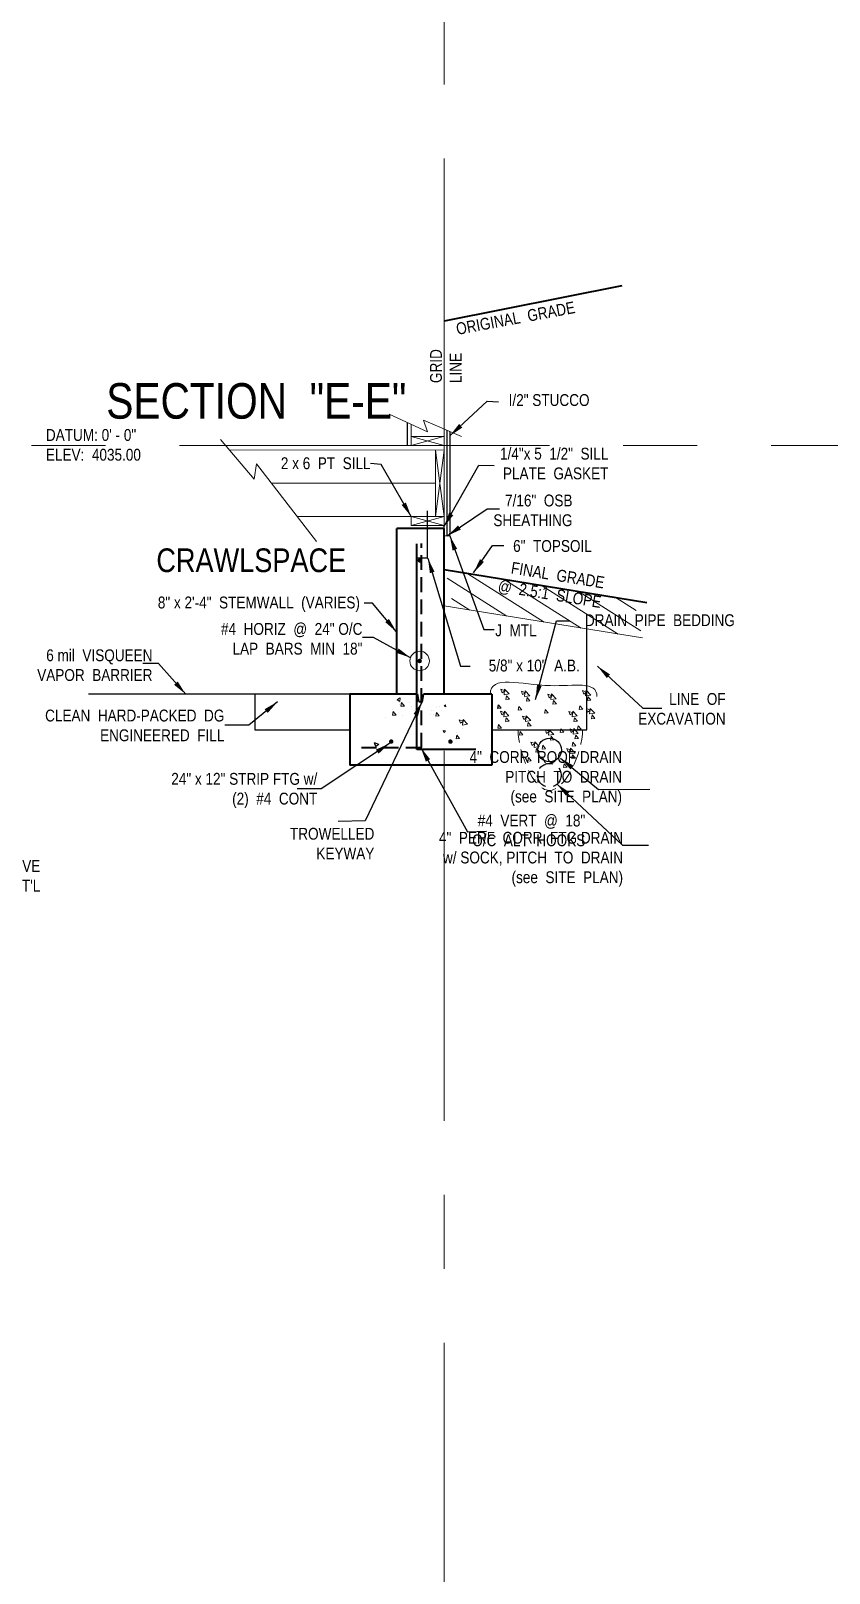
# Model space of a CAD drawing. Header units: inches. Extents: x 2775 to 28360, y 1488 to 9823.
# Drawn here: x 11943.4 to 12078.2, y 1911.3 to 2171.8 of the extents above; entities that cross this region are included whole.
import ezdxf

# ---------------------------------------------------------------- set-up
doc = ezdxf.new("R2010")
doc.units = ezdxf.units.IN
doc.header["$LTSCALE"] = 0.5
doc.header["$MEASUREMENT"] = 0
for name, pattern in [('CENTER', [2, 1.25, -0.25, 0.25, -0.25]), ('DASHED', [0.75, 0.5, -0.25]), ('HIDDEN', [0.375, 0.25, -0.125])]:
    doc.linetypes.add(name, pattern=pattern)
for name, color, linetype, lineweight in [('CONCRETE', 7, 'CONTINUOUS', 30), ('FOUNDATION', 7, 'CONTINUOUS', 40), ('FOUNDATION TEXT', 7, 'CONTINUOUS', 9), ('LAYOUT', 6, 'CONTINUOUS', 9)]:
    doc.layers.add(name, color=color, linetype=linetype, lineweight=lineweight)
doc.layers.add('FINFRAMING', color=4, linetype='CONTINUOUS')
doc.layers.add('INSULATION', color=30, linetype='CONTINUOUS')
doc.styles.add('ARCHENT', font='technical.ttf', dxfattribs={"height": 2})
doc.linetypes.add('BATTING', pattern='A,0.0001,-0.1,[134,ltypeshp.shx,S=0.1,R=0,X=-0.1,Y=0],-0.2,[134,ltypeshp.shx,S=0.1,R=180,X=0.1,Y=0],-0.1', length=0.4001)
doc.dimstyles.new('ARCHENTLTD', dxfattribs={"dimtxt": 12, "dimasz": 6, "dimexe": 9, "dimexo": 3, "dimgap": 1, "dimtad": 0, "dimdec": 4, "dimzin": 1, "dimdsep": 46, "dimlunit": 4, "dimtxsty": 'ARCHENT', "dimcen": 6, "dimaunit": 1, "dimadec": 5, "dimazin": 0, "dimtfac": 1, "dimtdec": 4, "dimtofl": 0, "dimtmove": 0, "dimatfit": 3, "dimfxl": 1, "dimfrac": 2, "dimtolj": 1, "dimtzin": 0, "dimarcsym": 0})

msp = doc.modelspace()

# ---------------------------------------------------------------- hatches: boundary and pattern name
at = {"layer": 'FOUNDATION', "lineweight": 9, "ltscale": 1.5}
h = msp.add_hatch(dxfattribs=at)
h.set_pattern_fill('ANSI31', color=3, scale=20, angle=12.6104568, style=0)
h.set_pattern_definition([(147.610457, (23705.6315, 2644.2262), (1.33918173, 2.11106426), [])])
h.paths.add_polyline_path([(12014.79435, 2074.45687), (12013.38351, 2080.76318), (12045.27967, 2075.6023), (12046.69051, 2069.29599)])

# ---------------------------------------------------------------- linework, layer by layer
at = {"layer": 'CONCRETE', "color": 7, "lineweight": 9, "ltscale": 0.25}
for p, q in [((12010.36615, 2104.13144), (12003.89444, 2107.10415)), ((12016.09379, 2103.31399), (12009.69666, 2106.06373)), ((12009.69666, 2106.06373), (12010.36615, 2104.13144)), ((11981.08727, 2096.1504), (11975.41108, 2102.79899)), ((12013.21102, 2101.79677), (12007.61525, 2103.31006)), ((12013.10039, 2103.3078), (12007.61525, 2101.79838)), ((11981.47875, 2098.69253), (11981.08727, 2096.1504)), ((11991.63246, 2085.59008), (11981.47875, 2098.69253)), ((12013.21109, 2088.29677), (12007.61532, 2089.81006)), ((12013.21109, 2089.8078), (12007.61532, 2088.29838))]:
    msp.add_line(p, q, dxfattribs=at)
at = {"layer": 'CONCRETE', "color": 7, "lineweight": 30, "ltscale": 0.25}
msp.add_line((12006.99032, 2101.79856), (12006.99032, 2105.68209), dxfattribs=at)
at = {"layer": 'CONCRETE', "color": 7, "lineweight": 20, "ltscale": 0.25}
for p, q in [((12007.61885, 2101.79838), (12007.61532, 2105.39501)), ((12013.21109, 2088.04677), (12013.21109, 2104.55309)), ((12011.74173, 2089.80821), (12011.71087, 2101.0472)), ((12007.61532, 2088.29838), (12007.61532, 2089.80938))]:
    msp.add_line(p, q, dxfattribs=at)
at = {"layer": 'CONCRETE', "color": 7, "linetype": 'Continuous', "lineweight": 20, "ltscale": 0.125}
for p, q in [((12013.10039, 2103.3078), (12007.61525, 2103.30938)), ((12013.21109, 2089.8078), (11988.35851, 2089.81482)), ((12013.21109, 2086.56214), (12014.14802, 2086.56214))]:
    msp.add_line(p, q, dxfattribs=at)
at = {"layer": 'CONCRETE', "color": 7, "linetype": 'Continuous', "ltscale": 1.5}
msp.add_line((12013.64802, 2104.41283), (12013.64802, 2086.56214), dxfattribs=at)
at = {"layer": 'CONCRETE', "color": 7, "linetype": 'Continuous', "lineweight": 30, "ltscale": 0.25}
msp.add_line((12014.14802, 2104.19791), (12014.14802, 2087.18714), dxfattribs=at)
at = {"layer": 'CONCRETE', "color": 7, "linetype": 'Continuous', "lineweight": 9, "ltscale": 0.125}
for p, q in [((12013.21102, 2101.79677), (11976.25763, 2101.80741)), ((12013.2108, 2101.04677), (11976.8981, 2101.05723)), ((12013.21109, 2088.29677), (12007.61532, 2088.29856))]:
    msp.add_line(p, q, dxfattribs=at)
at = {"layer": 'CONCRETE', "lineweight": 9, "ltscale": 1.5}
for p, q in [((12011.71087, 2101.0472), (12013.21109, 2089.8078)), ((12013.2108, 2101.04677), (12011.74173, 2089.80821)), ((12005.70183, 2058.5897), (12005.23452, 2058.87588)), ((12005.73198, 2059.19221), (12005.70183, 2058.5897)), ((12013.41931, 2058.02854), (12013.46917, 2057.68811)), ((12013.46917, 2057.68811), (12013.18667, 2057.77945)), ((12013.43025, 2053.61223), (12013.0252, 2053.68453)), ((12013.0252, 2053.68453), (12013.16261, 2053.35204))]:
    msp.add_line(p, q, dxfattribs=at)
at = {"layer": 'CONCRETE', "color": 7, "linetype": 'Continuous', "lineweight": 30, "ltscale": 0.125}
for p, q in [((12010.34518, 2090.75541), (12010.34518, 2082.75541)), ((12014.14802, 2086.56214), (12014.14802, 2087.06214)), ((12010.34518, 2082.75541), (12008.70353, 2082.75541))]:
    msp.add_line(p, q, dxfattribs=at)
at = {"layer": 'CONCRETE', "color": 7, "linetype": 'Continuous', "lineweight": 40, "ltscale": 1.5}
for p, q in [((12008.56808, 2050.47), (12008.56808, 2085.20933)), ((12018.568, 2050.47), (12008.568, 2050.47))]:
    msp.add_line(p, q, dxfattribs=at)
at = {"layer": 'CONCRETE', "color": 7, "linetype": 'DASHED', "lineweight": 40, "ltscale": 10}
for p, q in [((12009.34672, 2050.79677), (12009.34672, 2085.24955)), ((11999.24443, 2050.79677), (12009.24443, 2050.79677))]:
    msp.add_line(p, q, dxfattribs=at)
at = {"layer": 'CONCRETE', "lineweight": 30, "ltscale": 1.5}
for p, q in [((12037.27784, 2053.79677), (12037.27784, 2072.70772)), ((11997.24443, 2059.79677), (11953.08631, 2059.79677)), ((11981.21102, 2059.79677), (11981.21102, 2053.79677)), ((11981.21102, 2053.79677), (11997.24443, 2053.79677)), ((12021.24443, 2053.79677), (12037.27784, 2053.79677))]:
    msp.add_line(p, q, dxfattribs=at)
at = {"layer": 'CONCRETE', "color": 7, "linetype": 'Continuous', "lineweight": 9, "ltscale": 3}
for p, q in [((12023.48625, 2060.36515), (12022.78606, 2060.63393)), ((12022.98896, 2060.02961), (12022.7862, 2060.6339)), ((12023.30298, 2059.71616), (12023.41346, 2060.66586)), ((12024.19221, 2059.85409), (12023.41333, 2060.66586)), ((12005.72496, 2059.20151), (12005.22754, 2058.86599)), ((12005.57091, 2058.33207), (12005.57091, 2058.33207)), ((12005.64185, 2058.0168), (12005.64185, 2058.0168)), ((12005.86732, 2057.75669), (12005.98295, 2058.38352)), ((12006.46491, 2057.80901), (12005.98282, 2058.38354)), ((12022.83868, 2057.45074), (12022.35659, 2058.02527)), ((12023.48625, 2060.36515), (12022.98882, 2060.02964)), ((12024.19221, 2059.85409), (12023.30284, 2059.71616)), ((12024.22619, 2058.97266), (12023.62848, 2058.92036)), ((12023.62861, 2058.92034), (12023.74423, 2059.54717)), ((12024.22619, 2058.97266), (12023.7441, 2059.54719)), ((12026.9424, 2060.06037), (12026.24221, 2060.32915)), ((12026.44511, 2059.72483), (12026.24235, 2060.32913)), ((12026.9424, 2060.06037), (12026.44497, 2059.72486)), ((12027.64836, 2059.54932), (12026.75899, 2059.41138)), ((12026.75913, 2059.41139), (12026.86961, 2060.36108)), ((12027.64836, 2059.54932), (12026.86948, 2060.36108)), ((12027.68234, 2058.66788), (12027.08463, 2058.61559)), ((12027.08476, 2058.61556), (12027.20038, 2059.24239)), ((12027.68234, 2058.66788), (12027.20025, 2059.24241)), ((12031.41515, 2059.55239), (12030.71497, 2059.82116)), ((12030.91786, 2059.21685), (12030.7151, 2059.82114)), ((12031.41515, 2059.55239), (12030.91773, 2059.21687)), ((12032.12112, 2059.04133), (12031.23175, 2058.9034)), ((12031.23189, 2058.9034), (12031.34237, 2059.8531)), ((12032.12112, 2059.04133), (12031.34223, 2059.85309)), ((12032.1551, 2058.15989), (12031.55738, 2058.1076)), ((12031.55751, 2058.10758), (12031.67314, 2058.7344)), ((12032.1551, 2058.15989), (12031.67301, 2058.73443)), ((12037.26017, 2060.16194), (12036.55998, 2060.43072)), ((12036.76288, 2059.8264), (12036.56012, 2060.43069)), ((12037.26017, 2060.16194), (12036.76275, 2059.82643)), ((12037.96613, 2059.65088), (12037.07677, 2059.51295)), ((12037.0769, 2059.51295), (12037.18739, 2060.46265)), ((12037.96613, 2059.65088), (12037.18725, 2060.46265)), ((12038.00012, 2058.76945), (12037.4024, 2058.71715)), ((12037.40253, 2058.71713), (12037.51815, 2059.34396)), ((12038.00012, 2058.76945), (12037.51803, 2059.34398)), ((12005.07739, 2056.28709), (12004.47968, 2056.2348)), ((12004.47981, 2056.23477), (12004.59544, 2056.8616)), ((12004.51679, 2057.27529), (12004.51679, 2057.27529)), ((12005.07739, 2056.28709), (12004.5953, 2056.86162)), ((12006.46491, 2057.80901), (12005.86719, 2057.75672)), ((12006.12199, 2056.14273), (12006.12199, 2056.14273)), ((12011.46021, 2056.36828), (12011.46021, 2056.36828)), ((12011.47371, 2057.01575), (12011.47371, 2057.01575)), ((12012.3732, 2056.15015), (12011.77548, 2056.09786)), ((12011.77562, 2056.09784), (12011.89124, 2056.72466)), ((12011.86162, 2057.50388), (12011.86162, 2057.50388)), ((12012.3732, 2056.15015), (12011.89111, 2056.72468)), ((12012.43312, 2057.70352), (12012.43312, 2057.70352)), ((12012.67632, 2057.04565), (12012.67632, 2057.04565)), ((12016.44853, 2055.22784), (12015.74835, 2055.49661)), ((12015.95124, 2054.8923), (12015.74848, 2055.49659)), ((12016.26527, 2054.57885), (12016.37575, 2055.52855)), ((12017.1545, 2054.71678), (12016.37561, 2055.52854)), ((12023.43539, 2056.65683), (12022.7352, 2056.92561)), ((12022.9381, 2056.32129), (12022.73534, 2056.92559)), ((12023.43539, 2056.65683), (12022.93796, 2056.32132)), ((12024.14135, 2056.14578), (12023.25198, 2056.00784)), ((12023.25212, 2056.00785), (12023.3626, 2056.95754)), ((12024.14135, 2056.14578), (12023.36246, 2056.95754)), ((12023.57774, 2055.21202), (12023.69337, 2055.83885)), ((12024.17533, 2055.26434), (12023.69324, 2055.83887)), ((12026.29483, 2057.14596), (12025.69711, 2057.09366)), ((12025.69725, 2057.09364), (12025.81287, 2057.72047)), ((12026.29483, 2057.14596), (12025.81274, 2057.72049)), ((12027.14572, 2055.84407), (12026.44553, 2056.11284)), ((12026.64843, 2055.50853), (12026.44567, 2056.11282)), ((12027.14572, 2055.84407), (12026.6483, 2055.50855)), ((12026.96245, 2055.19508), (12027.07293, 2056.14478)), ((12027.85168, 2055.33301), (12027.0728, 2056.14478)), ((12030.76758, 2056.63797), (12030.16987, 2056.58568)), ((12030.17, 2056.58565), (12030.28563, 2057.21248)), ((12030.76758, 2056.63797), (12030.28549, 2057.2125)), ((12034.9832, 2056.63796), (12034.28301, 2056.90674)), ((12034.48591, 2056.30243), (12034.28314, 2056.90672)), ((12034.9832, 2056.63796), (12034.48577, 2056.30245)), ((12035.68916, 2056.12691), (12034.79979, 2055.98897)), ((12034.79993, 2055.98898), (12034.91041, 2056.93867)), ((12035.68916, 2056.12691), (12034.91027, 2056.93867)), ((12035.12555, 2055.19315), (12035.24118, 2055.81998)), ((12035.72314, 2055.24547), (12035.24105, 2055.82)), ((12036.6126, 2057.24753), (12036.01489, 2057.19523)), ((12036.01502, 2057.19521), (12036.13065, 2057.82204)), ((12036.6126, 2057.24753), (12036.13051, 2057.82206)), ((12037.92093, 2057.11402), (12037.22075, 2057.38279)), ((12037.42364, 2056.77848), (12037.22088, 2057.38277)), ((12037.92093, 2057.11402), (12037.42351, 2056.7785)), ((12038.6269, 2056.60296), (12037.73753, 2056.46503)), ((12037.73767, 2056.46503), (12037.84815, 2057.41473)), ((12038.6269, 2056.60296), (12037.84801, 2057.41473)), ((12038.66088, 2055.72152), (12038.06316, 2055.66923)), ((12038.06329, 2055.66921), (12038.17892, 2056.29603)), ((12038.66088, 2055.72152), (12038.17879, 2056.29606)), ((12015.20338, 2052.2611), (12015.31901, 2052.88793)), ((12015.24036, 2053.30162), (12015.24036, 2053.30162)), ((12015.80096, 2052.31342), (12015.31887, 2052.88795)), ((12016.44853, 2055.22784), (12015.95111, 2054.89232)), ((12017.1545, 2054.71678), (12016.26513, 2054.57885)), ((12016.36542, 2054.04313), (12016.36542, 2054.04313)), ((12022.86108, 2054.09383), (12022.26336, 2054.04153)), ((12022.2635, 2054.04151), (12022.37913, 2054.66834)), ((12022.86108, 2054.09383), (12022.37899, 2054.66836)), ((12024.17533, 2055.26434), (12023.57762, 2055.21205)), ((12026.49815, 2052.92965), (12025.90043, 2052.87736)), ((12025.90057, 2052.87733), (12026.01619, 2053.50416)), ((12026.49815, 2052.92965), (12026.01606, 2053.50419)), ((12027.85168, 2055.33301), (12026.96231, 2055.19508)), ((12027.88566, 2054.45157), (12027.28795, 2054.39928)), ((12027.28808, 2054.39926), (12027.4037, 2055.02608)), ((12027.88566, 2054.45157), (12027.40357, 2055.02611)), ((12030.98829, 2053.50792), (12030.2881, 2053.7767)), ((12030.491, 2053.17238), (12030.28824, 2053.77667)), ((12030.98829, 2053.50792), (12030.49086, 2053.17241)), ((12031.69425, 2052.99686), (12030.80488, 2052.85893)), ((12030.80502, 2052.85893), (12030.9155, 2053.80863)), ((12031.69425, 2052.99686), (12030.91537, 2053.80863)), ((12033.40493, 2053.39533), (12032.80721, 2053.34304)), ((12032.80734, 2053.34301), (12032.92297, 2053.96984)), ((12033.40493, 2053.39533), (12032.92283, 2053.96987)), ((12035.15504, 2053.68624), (12034.45486, 2053.95502)), ((12034.65775, 2053.3507), (12034.45499, 2053.95499)), ((12035.15504, 2053.68624), (12034.65762, 2053.35073)), ((12035.86101, 2053.17518), (12034.97164, 2053.03725)), ((12034.97178, 2053.03725), (12035.08226, 2053.98695)), ((12035.86101, 2053.17518), (12035.08212, 2053.98695)), ((12035.72314, 2055.24547), (12035.12542, 2055.19318)), ((12035.2974, 2052.24143), (12035.41303, 2052.86826)), ((12035.89499, 2052.29375), (12035.4129, 2052.86828)), ((12036.34266, 2053.87139), (12035.74495, 2053.81909)), ((12035.74508, 2053.81907), (12035.86071, 2054.4459)), ((12036.34266, 2053.87139), (12035.86057, 2054.44592)), ((12015.80096, 2052.31342), (12015.20325, 2052.26113)), ((12028.55709, 2051.45671), (12027.8569, 2051.72548)), ((12028.0598, 2051.12117), (12027.85704, 2051.72546)), ((12028.55709, 2051.45671), (12028.05966, 2051.12119)), ((12029.26305, 2050.94565), (12028.37368, 2050.80771)), ((12028.37382, 2050.80772), (12028.4843, 2051.75742)), ((12029.26305, 2050.94565), (12028.48417, 2051.75741)), ((12028.69945, 2050.01189), (12028.81507, 2050.63872)), ((12029.29703, 2050.06421), (12028.81494, 2050.63874)), ((12030.34072, 2050.59351), (12029.743, 2050.54121)), ((12029.74314, 2050.54119), (12029.85876, 2051.16802)), ((12030.34072, 2050.59351), (12029.85863, 2051.16804)), ((12031.72823, 2052.11543), (12031.13052, 2052.06313)), ((12031.13065, 2052.06311), (12031.24627, 2052.68994)), ((12031.72823, 2052.11543), (12031.24614, 2052.68996)), ((12034.61937, 2050.36797), (12033.91919, 2050.63675)), ((12034.12209, 2050.03243), (12033.91932, 2050.63673)), ((12034.61937, 2050.36797), (12034.12195, 2050.03246)), ((12034.43611, 2049.71899), (12034.54659, 2050.66868)), ((12035.32534, 2049.85692), (12034.54645, 2050.66868)), ((12035.43818, 2051.10004), (12034.84046, 2051.04775)), ((12034.8406, 2051.04772), (12034.95622, 2051.67455)), ((12035.43818, 2051.10004), (12034.95609, 2051.67458)), ((12035.89499, 2052.29375), (12035.29727, 2052.24145)), ((12027.90952, 2048.54229), (12027.3118, 2048.49)), ((12027.31194, 2048.48997), (12027.42756, 2049.1168)), ((12027.90952, 2048.54229), (12027.42743, 2049.11682)), ((12029.29703, 2050.06421), (12028.69932, 2050.01192)), ((12033.37423, 2047.40124), (12033.48985, 2048.02807)), ((12033.97181, 2047.45356), (12033.48972, 2048.02809)), ((12035.32534, 2049.85692), (12034.43597, 2049.71898)), ((12035.35932, 2048.97548), (12034.7616, 2048.92319)), ((12034.76173, 2048.92316), (12034.87736, 2049.54999)), ((12035.35932, 2048.97548), (12034.87723, 2049.55001)), ((12033.97181, 2047.45356), (12033.37409, 2047.40126))]:
    msp.add_line(p, q, dxfattribs=at)
at = {"layer": 'CONCRETE', "color": 7, "linetype": 'Continuous', "ltscale": 3}
for p, q in [((12007.38206, 2058.34371), (12007.38206, 2058.34371)), ((12022.2411, 2057.39842), (12022.35672, 2058.02524)), ((12003.2457, 2055.82113), (12003.2457, 2055.82113)), ((12007.62526, 2057.68583), (12007.62526, 2057.68583)), ((12008.1115, 2057.05964), (12008.1115, 2057.05964)), ((12009.35823, 2057.83346), (12009.35823, 2057.83346)), ((12010.8323, 2056.44384), (12010.8323, 2056.44384)), ((12011.06084, 2056.98238), (12011.06084, 2056.98238)), ((12022.83868, 2057.45074), (12022.24096, 2057.39844)), ((12007.14749, 2053.33117), (12007.14749, 2053.33117)), ((12007.74685, 2054.3569), (12007.74685, 2054.3569)), ((12009.07756, 2054.82008), (12009.07756, 2054.82008)), ((12002.14612, 2051.29337), (12001.44593, 2051.56215)), ((12001.64883, 2050.95784), (12001.44607, 2051.56213)), ((12002.14612, 2051.29337), (12001.6487, 2050.95786))]:
    msp.add_line(p, q, dxfattribs=at)
at = {"layer": 'CONCRETE', "color": 1, "linetype": 'Continuous', "ltscale": 1.5, "const_width": 0.375}
for points in [[(12008.8893, 2082.40172, 1), (12009.2643, 2082.40172, 1)], [(12008.85966, 2065.41265, 1), (12009.23466, 2065.41265, 1)]]:
    msp.add_lwpolyline(points, format="xyb", close=True, dxfattribs=at)
at = {"layer": 'CONCRETE', "color": 7, "linetype": 'Continuous', "ltscale": 1.5, "const_width": 0.375}
for points in [[(12004.05693, 2051.79677, 1), (12004.43193, 2051.79677, 1)], [(12014.43193, 2051.79677, -1), (12014.05693, 2051.79677, -1)]]:
    msp.add_lwpolyline(points, format="xyb", close=True, dxfattribs=at)
at = {"layer": 'CONCRETE', "color": 7, "linetype": 'Continuous', "ltscale": 0.25}
msp.add_circle((12031.00955, 2050.37482), 2, dxfattribs=at)
at = {"layer": 'CONCRETE', "color": 7, "linetype": 'HIDDEN', "ltscale": 20}
msp.add_circle((12030.96524, 2046.11174), 2, dxfattribs=at)
at = {"layer": 'CONCRETE', "color": 7, "linetype": 'Continuous', "lineweight": 9, "ltscale": 0.125, "start_tangent": (0.014252469, 0.999898428), "end_tangent": (-0.014252469, -0.999898428)}
msp.add_spline([(12039.00499, 2059.41336), (12031.15654, 2061.24503), (12020.96669, 2059.76295)], degree=3, dxfattribs=at)
at = {"layer": 'CONCRETE', "color": 7, "linetype": 'HIDDEN', "lineweight": 9, "ltscale": 20, "start_tangent": (0, -1), "end_tangent": (0, 1)}
msp.add_spline([(12036.58466, 2053.79266), (12030.91119, 2043.55317), (12025.68675, 2053.76662)], degree=3, dxfattribs=at)
at = {"layer": 'FINFRAMING', "color": 7, "linetype": 'Continuous', "lineweight": 9, "ltscale": 0.25}
for p, q in [((12013.16989, 2057.77937), (12013.41989, 2058.02937)), ((12013.16989, 2053.35995), (12013.41989, 2053.60995))]:
    msp.add_line(p, q, dxfattribs=at)
at = {"layer": 'FOUNDATION', "color": 6, "ltscale": 1.5}
msp.add_line((12043.21008, 2128.79674), (12013.21008, 2122.79674), dxfattribs=at)
at = {"layer": 'FOUNDATION', "ltscale": 1.5}
for p, q in [((12005.21109, 2059.79677), (12005.21109, 2087.79677)), ((12013.21109, 2087.79677), (12005.21109, 2087.79677)), ((12013.21109, 2059.79677), (12013.21109, 2087.79677)), ((12008.68296, 2059.79677), (11997.24443, 2059.79677)), ((11997.24443, 2059.79677), (11997.24443, 2047.79677)), ((12021.24443, 2059.79677), (12009.68679, 2059.79677)), ((12021.24443, 2059.79677), (12021.24443, 2047.79677)), ((12021.24443, 2047.79677), (11997.24443, 2047.79677))]:
    msp.add_line(p, q, dxfattribs=at)
at = {"layer": 'FOUNDATION', "color": 3, "ltscale": 1.5}
msp.add_line((12047.41423, 2075.25692), (12013.19592, 2080.79354), dxfattribs=at)
at = {"layer": 'FOUNDATION', "color": 3, "lineweight": 20, "ltscale": 1.5}
msp.add_line((12046.69051, 2069.29599), (12013.21109, 2074.71305), dxfattribs=at)
at = {"layer": 'FOUNDATION', "color": 7, "linetype": 'Continuous', "ltscale": 0.5}
for p, q in [((12008.89424, 2058.52863), (12008.67914, 2059.79677)), ((12009.47162, 2058.52821), (12009.68679, 2059.79677))]:
    msp.add_line(p, q, dxfattribs=at)
at = {"layer": 'FOUNDATION', "color": 7, "linetype": 'Continuous', "ltscale": 0.125}
msp.add_line((12009.47162, 2058.52821), (12008.89424, 2058.52863), dxfattribs=at)
at = {"layer": 'FOUNDATION TEXT', "color": 7, "linetype": 'Continuous', "ltscale": 0.15}
msp.add_circle((12009.04716, 2065.41265), 1.64903, dxfattribs=at)
at = {"layer": 'INSULATION', "linetype": 'BATTING', "lineweight": 9, "ltscale": 25}
msp.add_line((12011.71087, 2095.44628), (11983.99442, 2095.44628), dxfattribs=at)
at = {"layer": 'LAYOUT', "color": 1, "linetype": 'CENTER', "lineweight": 9, "ltscale": 100}
for p, q in [((12013.21109, 1487.75827), (12013.21109, 2432.3433)), ((11268.46182, 2101.79677), (14912.48077, 2101.79677))]:
    msp.add_line(p, q, dxfattribs=at)

# ---------------------------------------------------------------- texts
at = {"layer": 'CONCRETE', "color": 7, "linetype": 'Continuous', "lineweight": 9, "ltscale": 0.125, "insert": (12010.80663, 2112.35573), "char_height": 2, "attachment_point": 1, "rotation": 90, "style": 'ARCHENT'}
msp.add_mtext('GRID\\PLINE', dxfattribs=at)
at = {"layer": 'CONCRETE', "color": 7, "linetype": 'Continuous', "lineweight": 9, "ltscale": 0.125, "style": 'ARCHENT'}
for s, insert, char_height, attachment_point in [('SECTION  "E-E"', (11956.10633, 2112.34003), 6, 1), ('I/2" STUCCO', (12037.75514, 2110.48453), 2, 3), ('DATUM: 0\' - 0"\\PELEV:  4035.00', (11945.90735, 2104.5852), 2, 1), ('1/4"x 5  1/2"  SILL  \\PPLATE  GASKET', (12040.94471, 2101.42782), 2, 3), ('7/16"  OSB\\PSHEATHING', (12034.8694, 2093.51898), 2, 3), ('6"  TOPSOIL', (12038.13617, 2085.83827), 2, 3), ('J  MTL', (12028.82018, 2071.59042), 2, 3), ('DRAIN  PIPE  BEDDING', (12062.30403, 2073.29851), 2, 3), ('5/8" x 10"  A.B.', (12036.10303, 2065.64794), 2, 3), ('4"  CORR  ROOF DRAIN\\PPITCH  TO  DRAIN\\P(see  SITE  PLAN)', (12043.2401, 2050.19246), 2, 3), ('4"  PERF  CORR  FTG DRAIN\\Pw/ SOCK, PITCH  TO  DRAIN\\P(see  SITE  PLAN)', (12043.41773, 2036.55534), 2, 3)]:
    msp.add_mtext(s, dxfattribs=dict(at, insert=insert, char_height=char_height, attachment_point=attachment_point))
at = {"layer": 'CONCRETE', "color": 7, "linetype": 'Continuous', "lineweight": 9, "ltscale": 0.125, "attachment_point": 3, "style": 'ARCHENT'}
for s, insert, char_height, width in [('2 x 6  PT  SILL', (12000.7594, 2099.81191), 2, 19.8125), ('CRAWLSPACE', (11996.63885, 2084.42417), 4, 36.0625), ('6 mil  VISQUEEN  \\PVAPOR  BARRIER', (11963.91147, 2067.37481), 2, 36.0625)]:
    msp.add_mtext(s, dxfattribs=dict(at, insert=insert, char_height=char_height, width=width))
at = {"layer": 'CONCRETE', "color": 7, "linetype": 'Continuous', "lineweight": 9, "ltscale": 0.15, "char_height": 2, "width": 29.8125, "attachment_point": 3, "style": 'ARCHENT'}
for s, insert in [('LINE  OF\\PEXCAVATION', (12060.74707, 2059.99894)), ("CLEAN   NATIVE\\PDG  MAT'L", (11944.96497, 2031.78966))]:
    msp.add_mtext(s, dxfattribs=dict(at, insert=insert))
at = {"layer": 'FOUNDATION TEXT', "color": 7, "linetype": 'Continuous', "lineweight": 9, "ltscale": 0.125, "char_height": 2, "width": 22.375, "attachment_point": 3, "style": 'ARCHENT'}
for s, insert, rotation in [('ORIGINAL  GRADE', (12035.08218, 2126.17273), 10.5403126), ('FINAL  GRADE\\P@  2.5:1  SLOPE', (12040.40816, 2079.61926), 350.7399924)]:
    msp.add_mtext(s, dxfattribs=dict(at, insert=insert, rotation=rotation))
at = {"layer": 'FOUNDATION TEXT', "color": 7, "linetype": 'Continuous', "lineweight": 9, "ltscale": 0.15, "insert": (11998.96147, 2076.29226), "char_height": 2, "attachment_point": 3, "style": 'ARCHENT'}
msp.add_mtext('8" x 2\'-4"  STEMWALL  (VARIES)', dxfattribs=at)
at = {"layer": 'FOUNDATION TEXT', "color": 7, "linetype": 'Continuous', "lineweight": 9, "ltscale": 0.15, "char_height": 2, "attachment_point": 3, "style": 'ARCHENT'}
for s, insert, width in [('#4  HORIZ  @  24" O/C\\PLAP  BARS  MIN  18"', (11999.38331, 2071.82843), 30.1875), ('CLEAN  HARD-PACKED  DG\\PENGINEERED  FILL', (11976.05843, 2057.19936), 51.7326922), ('#4  VERT  @  18"\\PO/C  ALT  HOOKS', (12037.03002, 2039.46327), 36.125)]:
    msp.add_mtext(s, dxfattribs=dict(at, insert=insert, width=width))
at = {"layer": 'FOUNDATION TEXT', "color": 7, "linetype": 'Continuous', "lineweight": 9, "ltscale": 0.05, "insert": (11991.75742, 2046.50518), "char_height": 2, "attachment_point": 3, "style": 'ARCHENT'}
msp.add_mtext('24" x 12" STRIP FTG w/\\P(2)  #4  CONT', dxfattribs=at)
at = {"layer": 'FOUNDATION TEXT', "color": 7, "linetype": 'Continuous', "lineweight": 9, "ltscale": 0.125, "insert": (12001.39889, 2037.23104), "char_height": 2, "attachment_point": 3, "style": 'ARCHENT'}
msp.add_mtext('TROWELLED\\PKEYWAY', dxfattribs=at)

# ---------------------------------------------------------------- leaders
at = {"layer": 'CONCRETE', "color": 7, "lineweight": 9, "ltscale": 0.25}
for points in [[(12014.15107, 2103.44429), (12020.44581, 2109.27151), (12022.37622, 2109.19024)], [(12010.45355, 2082.75541), (12015.94862, 2064.55457), (12017.57478, 2064.55457)]]:
    msp.add_leader(points, dimstyle='ARCHENTLTD', override={"dimasz": 2.5, "dimgap": 2, "dimtad": 0}, dxfattribs=at)
at = {"layer": 'CONCRETE', "color": 7, "linetype": 'Continuous', "lineweight": 9, "ltscale": 0.125}
for points in [[(12007.61532, 2089.81006), (12002.55061, 2098.60024), (12000.72514, 2098.75456)], [(12014.14802, 2086.56214), (12019.87378, 2070.71778), (12021.66815, 2070.71778)], [(12018.15998, 2080.31553), (12021.34543, 2084.92414), (12023.2701, 2084.9151)], [(12028.64269, 2058.89453), (12032.15621, 2072.21319), (12034.4095, 2072.21319)], [(12039.11148, 2064.52996), (12046.76055, 2057.45796), (12049.96963, 2057.45506)], [(12032.86513, 2048.99484), (12039.27523, 2043.73408), (12047.92604, 2043.76357)], [(12032.22021, 2044.66514), (12043.30683, 2034.29234), (12047.74148, 2034.29234)]]:
    msp.add_leader(points, dimstyle='ARCHENTLTD', override={"dimasz": 2.5, "dimgap": 2, "dimtad": 0}, dxfattribs=at)
at = {"layer": 'CONCRETE', "color": 7, "linetype": 'Continuous', "lineweight": 20, "ltscale": 0.125}
for points in [[(12013.14873, 2088.07017), (12019.04548, 2098.48116), (12021.64764, 2098.41451)], [(12013.71221, 2086.55417), (12020.48162, 2091.11344), (12022.53124, 2091.11344)], [(11969.52809, 2059.79677), (11964.94901, 2064.97561), (11962.26133, 2064.97561)]]:
    msp.add_leader(points, dimstyle='ARCHENTLTD', override={"dimasz": 2.5, "dimgap": 2, "dimtad": 0}, dxfattribs=at)
at = {"layer": 'FOUNDATION TEXT', "color": 7, "linetype": 'Continuous', "ltscale": 0.15}
for points in [[(12005.15002, 2070.31471), (12001.11107, 2075.20413), (11999.70327, 2075.1576)], [(12007.49382, 2065.9662), (12001.25874, 2069.36882), (11999.38331, 2069.38759)]]:
    msp.add_leader(points, dimstyle='ARCHENTLTD', override={"dimasz": 2.5, "dimgap": 2, "dimtad": 0}, dxfattribs=at)
at = {"layer": 'FOUNDATION TEXT', "color": 7, "linetype": 'Continuous', "lineweight": 9, "ltscale": 0.05}
for points in [[(11985.05201, 2058.53558), (11980.19803, 2054.55471), (11976.13772, 2054.55346)], [(12003.96195, 2051.47834), (11992.39045, 2043.8159), (11988.33015, 2043.81465)]]:
    msp.add_leader(points, dimstyle='ARCHENTLTD', override={"dimasz": 2.5, "dimgap": 2, "dimtad": 0}, dxfattribs=at)
at = {"layer": 'FOUNDATION TEXT', "color": 7, "lineweight": 20, "ltscale": 0.25}
for points in [[(12009.47485, 2058.55423), (11999.86459, 2038.41959), (11995.30239, 2038.30837)], [(12009.24763, 2050.79423), (12017.15794, 2036.56849), (12020.32457, 2036.64558)]]:
    msp.add_leader(points, dimstyle='ARCHENTLTD', override={"dimasz": 2.5, "dimgap": 2, "dimtad": 0}, dxfattribs=at)

doc.saveas('drawing.dxf')
